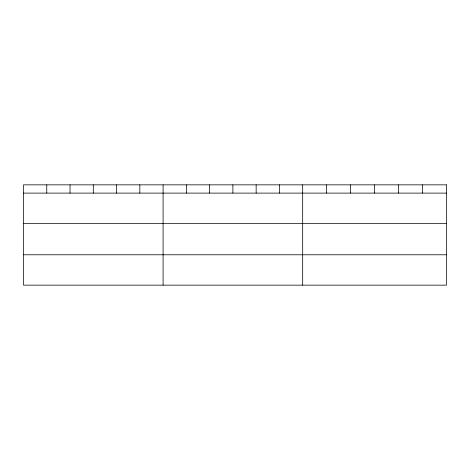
<?xml version="1.0" encoding="UTF-8"?>
<svg xmlns="http://www.w3.org/2000/svg" width="470" height="470" viewBox="0 0 470 470"><rect width="100%" height="100%" fill="white"/><g stroke="black" fill="none" stroke-linecap="round" stroke-linejoin="round"><path stroke-width="0.7" d="M23.5 193.111L446.5 193.111M23.5 223.485L446.5 223.485M23.5 254.781L446.5 254.781M422.53 184.845L422.53 193.111M398.56 184.845L398.56 193.111M374.59 184.845L374.59 193.111M350.62 184.845L350.62 193.111M326.65 184.845L326.65 193.111M302.68 184.845L302.68 285.155M279.415 184.845L279.415 193.111M256.15 184.845L256.15 193.111M232.885 184.845L232.885 193.111M209.62 184.845L209.62 193.111M186.355 184.845L186.355 193.111M163.09 184.845L163.09 285.155M139.825 184.845L139.825 193.111M116.56 184.845L116.56 193.111M93.295 184.845L93.295 193.111M70.03 184.845L70.03 193.111M46.765 184.845L46.765 193.111M446.5 184.845L23.5 184.845L23.5 285.155L446.5 285.155L446.5 184.845"/></g></svg>
